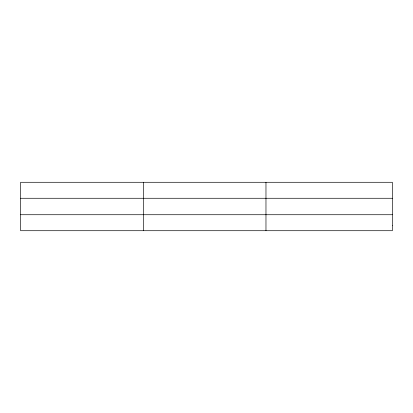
<?xml version="1.0" encoding="UTF-8"?>
<svg xmlns="http://www.w3.org/2000/svg" width="413" height="413" viewBox="0 0 413 413"><rect width="100%" height="100%" fill="white"/><g stroke="black" fill="none" stroke-linecap="round" stroke-linejoin="round"><path stroke-width="0.62" d="M143.311 230.712L143.311 182.288M265.972 230.712L265.972 182.288M20.65 198.271L392.35 198.271M20.65 214.729L392.35 214.729M392.35 225.384L392.35 230.712L20.65 230.712L20.65 182.288L392.35 182.288L392.35 225.384"/></g></svg>
